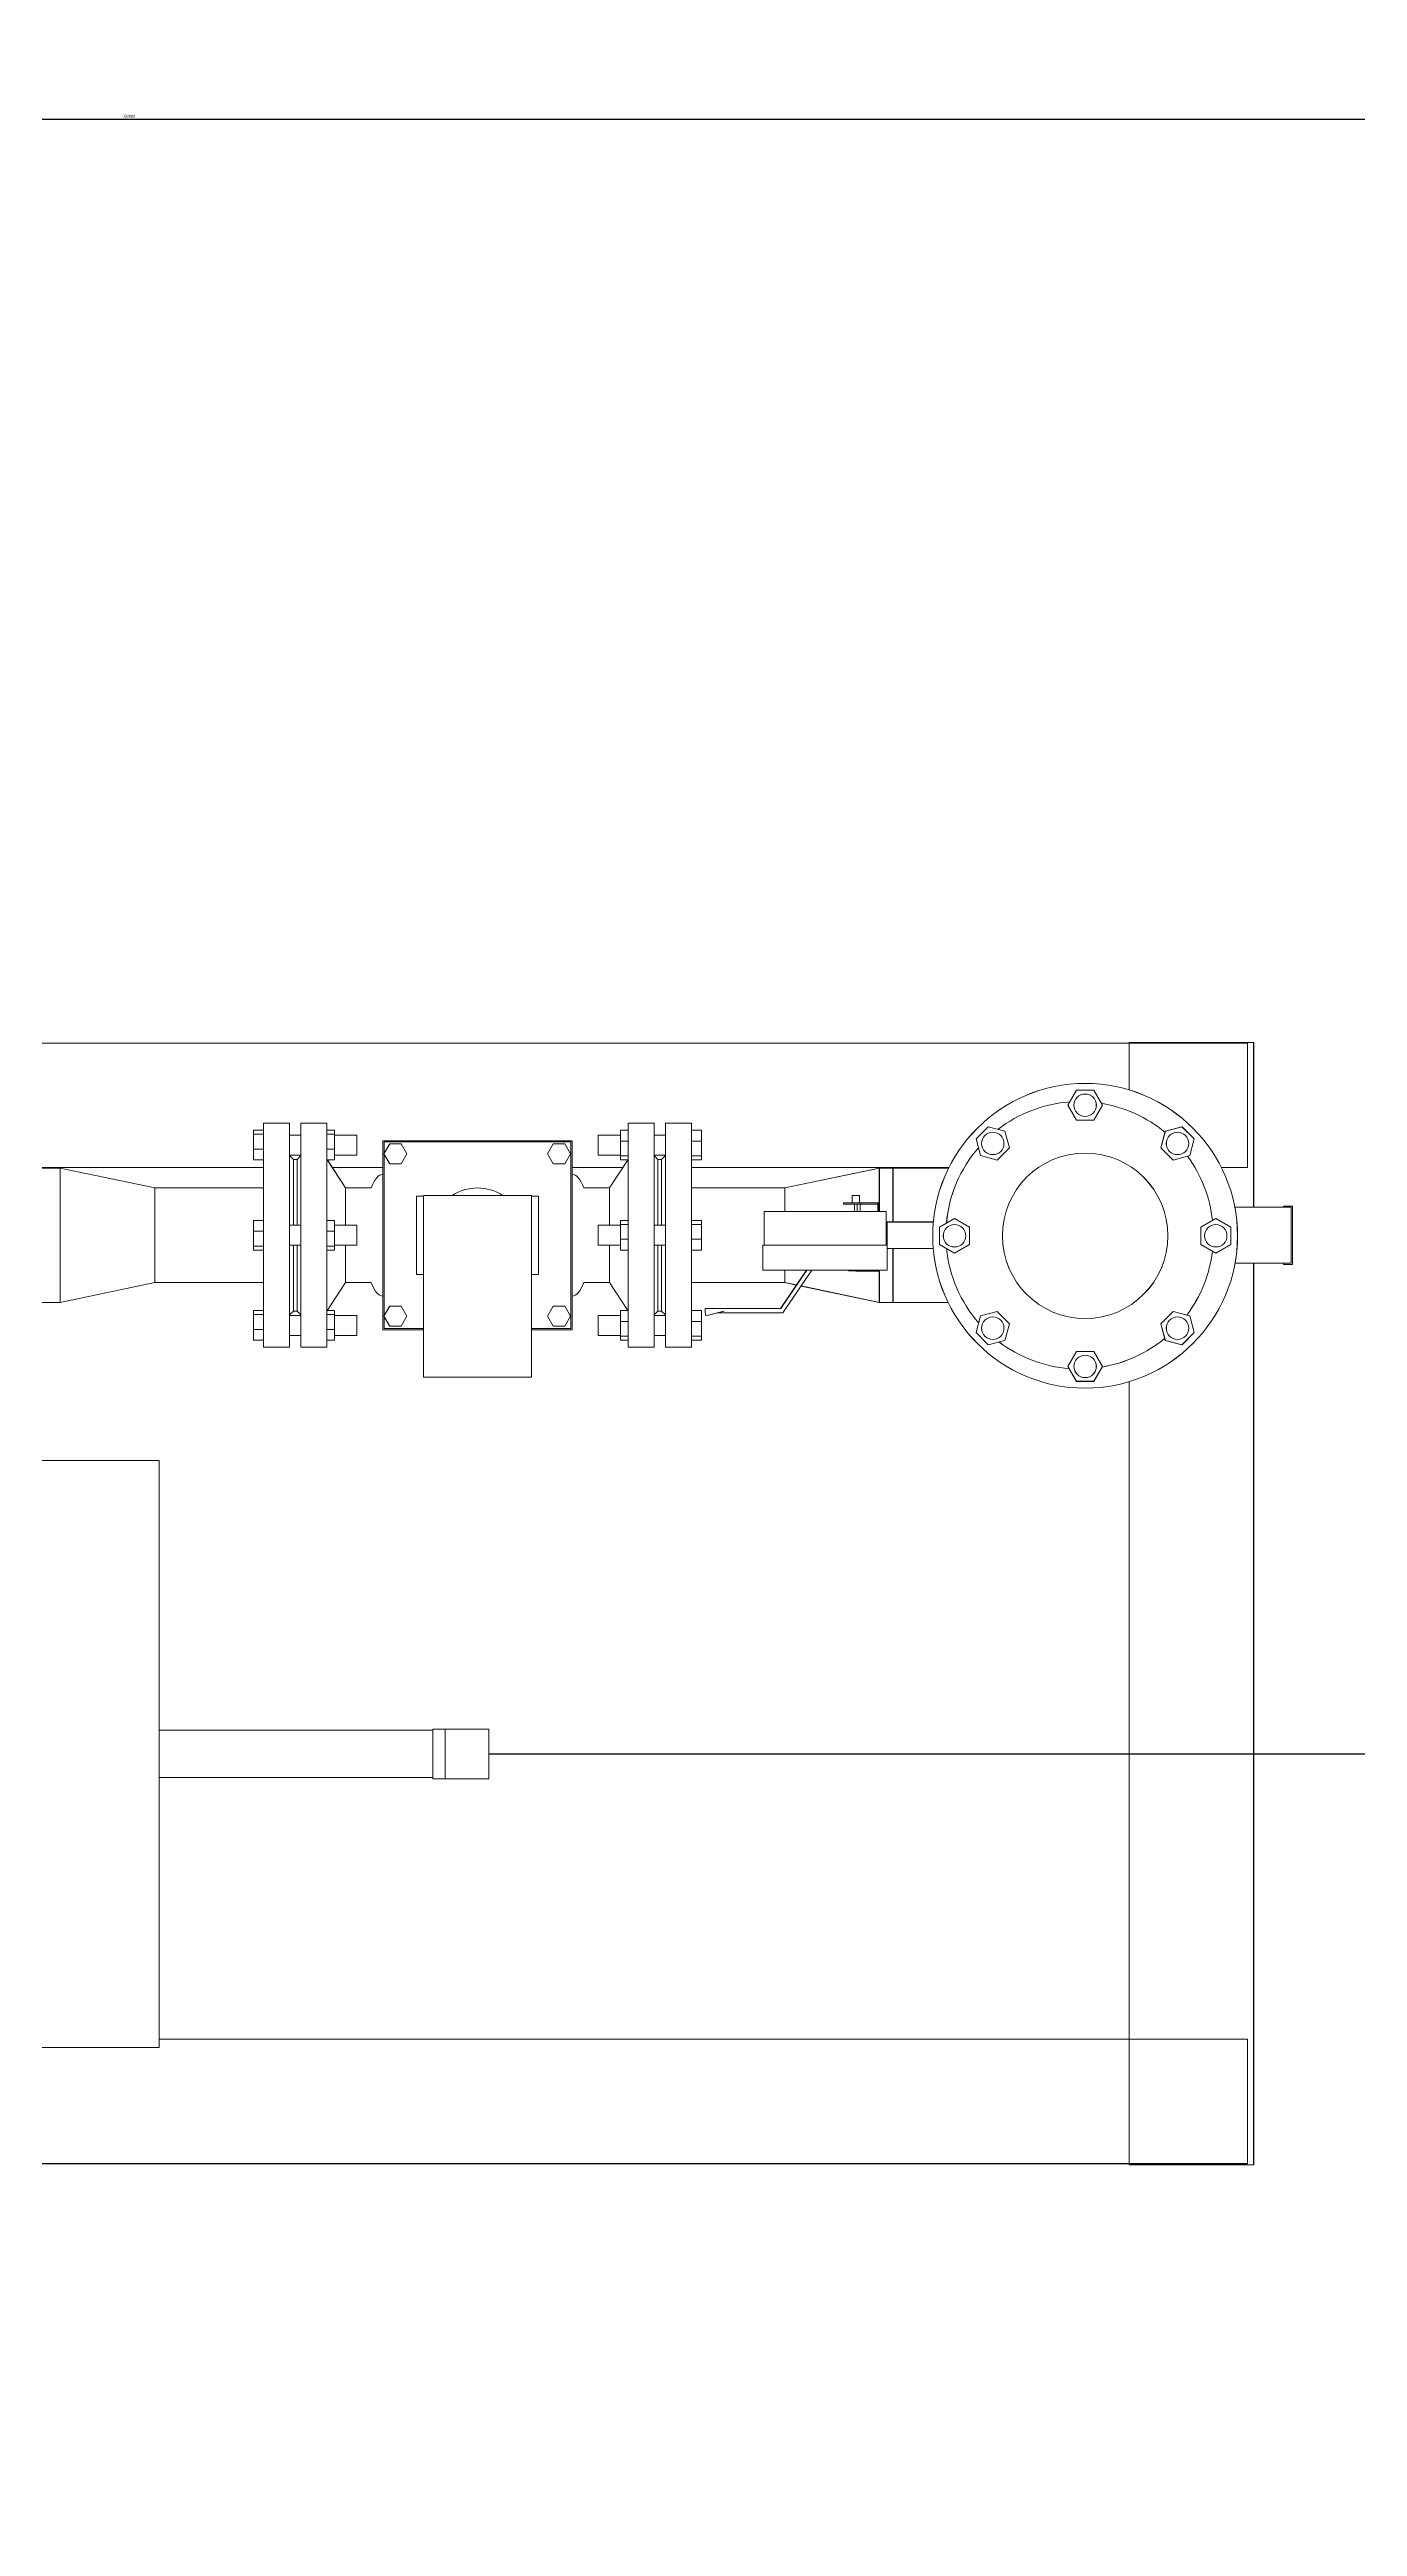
# Model space of a CAD drawing. Header units: millimetres. Extents: x -8689834 to 9419935, y 0 to 233063.
# Drawn here: x -419133 to -418081, y 223696 to 225687 of the extents above; entities that cross this region are included whole.
import ezdxf

# ---------------------------------------------------------------- set-up
doc = ezdxf.new("R2010")
doc.units = ezdxf.units.MM
doc.header["$MEASUREMENT"] = 0
doc.layers.get('0').update_dxf_attribs({"color": 250, "lineweight": 9})
doc.layers.add('25. ЗАЛИВКА ЗОН', color=7, linetype='Continuous', lineweight=0, transparency=0.2)
for name, color, linetype, lineweight in [('2D.ПроекцииПлан. Цвет-', 5, 'ByLayer', 40), ('2D.ПроекцииПлан. Цвет-Ошибка', 5, 'ByLayer', 35), ('2D.ПроекцииПлан.0', 250, 'ByLayer', 35), ('2D.ПроекцииПлан.25. ЗАЛИВКА ЗОН', 7, 'ByLayer', 0), ('ViewportFrames', 5, 'Continuous', 0), ('Размеры координатных сеток', 7, 'Continuous', 0)]:
    doc.layers.add(name, color=color, linetype=linetype, lineweight=lineweight)
doc.styles.add('МОЭК-Проект', font='', dxfattribs={"oblique": 15})
doc.styles.get('МОЭК-Проект').set_extended_font_data('GOST_type_A')
doc.dimstyles.new('МОЭК', dxfattribs={"dimtxt": 2.5, "dimasz": 2.5, "dimexe": 1.5, "dimexo": 0.625, "dimgap": 1, "dimtad": 1, "dimdec": 0, "dimlfac": 50, "dimtxsty": 'МОЭК-Проект', "dimblk": 'OBLIQUE', "dimblk1": 'OBLIQUE', "dimblk2": 'OBLIQUE', "dimcen": 2.5, "dimdle": 1.5, "dimadec": 0, "dimazin": 2, "dimtfac": 0.75, "dimtdec": 4, "dimtmove": 1, "dimatfit": 3, "dimldrblk": 'NONE', "dimfxl": 1, "dimtfill": 1, "dimtolj": 1, "dimarcsym": 1})

# ---------------------------------------------------------------- blocks, each defined once
blk = doc.blocks.new('PROJECTION_BLOCK_{ec8f7da3-a541-4747-95ec-aaf06b1fa1c5}')
at = {"layer": '2D.ПроекцииПлан. Цвет-', "color": 0, "lineweight": -2}
for p, q in [((23.032, 1.46), (21.764, 1.46)), ((23.032, -0.7), (23.032, 1.46)), ((23.032, 1.46), (23.032, 0.38)), ((23.032, 1.46), (24.552, 1.14)), ((36.2, 1.46), (34.68, 1.14)), ((36.2, 0.76), (36.2, 1.46)), ((36.2, 0.76), (36.2, 1.46)), ((36.42, 1.46), (36.2, 1.46)), ((36.42, 1.46), (36.42, 0.593)), ((36.42, 0.593), (36.42, 1.46)), ((36.42, 1.46), (37.314, 1.46)), ((24.552, -0.38), (24.552, 1.14)), ((24.552, 1.14), (24.552, 0.38)), ((26.3, 1.14), (24.552, 1.14)), ((28.031, 1.14), (27.62, 1.14)), ((31.86, 1.14), (31.45, 1.14)), ((34.68, 1.14), (33.18, 1.14)), ((34.68, 0.76), (34.68, 1.14)), ((34.68, 0.76), (34.68, 1.14)), ((23.032, 0.38), (23.032, -0.7)), ((24.552, 0.38), (24.552, -0.38)), ((36.42, 0.167), (36.42, -0.7)), ((36.42, -0.7), (36.42, 0.167)), ((23.032, -0.7), (24.552, -0.38)), ((26.3, -0.38), (24.552, -0.38)), ((28.031, -0.38), (27.62, -0.38)), ((31.86, -0.38), (31.45, -0.38)), ((34.68, -0.38), (33.18, -0.38)), ((34.68, -0.38), (34.68, -0.18)), ((34.68, -0.38), (34.68, -0.18)), ((34.87, -0.42), (34.68, -0.38)), ((36.2, -0.7), (36.2, -0.2)), ((36.2, -0.7), (36.2, -0.2)), ((23.032, -0.7), (17.12, -0.7)), ((36.2, -0.7), (34.944, -0.436)), ((36.42, -0.7), (36.2, -0.7)), ((36.42, -0.7), (37.306, -0.7))]:
    blk.add_line(p, q, dxfattribs=at)
at = {"layer": '2D.ПроекцииПлан. Цвет-Ошибка', "color": 0, "lineweight": -2}
for p, q in [((26.14, 2.068), (26.3, 2.068)), ((26.14, 2.068), (26.14, 2.004)), ((26.3, 2.004), (26.14, 2.004)), ((26.14, 2.004), (26.14, 1.766)), ((26.3, -1.42), (26.3, 2.18)), ((26.72, 2.18), (26.3, 2.18)), ((26.72, -1.42), (26.72, 2.18)), ((26.9, -1.42), (26.9, 2.18)), ((27.32, 2.18), (26.9, 2.18)), ((27.32, -1.42), (27.32, 2.18)), ((27.32, 2.068), (27.44, 2.068)), ((27.44, 2.004), (27.32, 2.004)), ((27.44, 2.068), (27.44, 2.004)), ((27.44, 2.004), (27.44, 1.766)), ((32.16, 2.068), (32.04, 2.068)), ((32.04, 1.894), (32.04, 2.068)), ((32.16, -1.42), (32.16, 2.18)), ((32.58, 2.18), (32.16, 2.18)), ((32.58, -1.42), (32.58, 2.18)), ((32.76, -1.42), (32.76, 2.18)), ((33.18, 2.18), (32.76, 2.18)), ((33.18, -1.42), (33.18, 2.18)), ((33.34, 2.068), (33.18, 2.068)), ((33.34, 1.894), (33.34, 2.068)), ((26.3, 1.766), (26.14, 1.766)), ((26.14, 1.766), (26.14, 1.592)), ((26.72, 1.99), (26.9, 1.99)), ((26.72, 1.67), (26.9, 1.67)), ((26.72, 1.66), (26.78, 1.6)), ((26.78, 1.6), (26.78, 0.54)), ((26.78, 0.54), (26.78, 1.6)), ((26.84, 1.6), (26.78, 1.6)), ((26.9, 1.66), (26.84, 1.6)), ((26.84, 0.54), (26.84, 1.6)), ((26.84, 0.54), (26.84, 1.6)), ((27.44, 1.766), (27.32, 1.766)), ((27.44, 1.99), (27.8, 1.99)), ((27.44, 1.766), (27.44, 1.592)), ((27.44, 1.67), (27.8, 1.67)), ((27.8, 1.99), (27.8, 1.67)), ((28.22, 1.9), (31.26, 1.9)), ((28.22, -1.14), (28.22, 1.9)), ((28.236, 1.69), (28.328, 1.85)), ((28.328, 1.53), (28.236, 1.69)), ((28.24, 1.88), (31.24, 1.88)), ((28.24, 1.698), (28.24, 1.88)), ((28.24, -0.912), (28.24, 1.682)), ((28.328, 1.85), (28.513, 1.85)), ((28.513, 1.85), (28.605, 1.69)), ((28.605, 1.69), (28.513, 1.53)), ((30.866, 1.69), (30.958, 1.85)), ((30.958, 1.53), (30.866, 1.69)), ((30.958, 1.85), (31.143, 1.85)), ((31.143, 1.85), (31.235, 1.69)), ((31.235, 1.69), (31.143, 1.53)), ((31.24, 1.88), (31.24, -1.12)), ((31.26, 1.9), (31.26, -1.14)), ((31.68, 1.67), (31.68, 1.99)), ((32.04, 1.99), (31.68, 1.99)), ((32.04, 1.67), (31.68, 1.67)), ((32.16, 1.6), (31.86, 1.14)), ((32.04, 1.894), (32.16, 1.894)), ((32.04, 1.656), (32.04, 1.894)), ((32.04, 1.592), (32.04, 1.656)), ((32.04, 1.656), (32.16, 1.656)), ((32.76, 1.99), (32.58, 1.99)), ((32.76, 1.67), (32.58, 1.67)), ((32.58, 1.66), (32.64, 1.6)), ((32.64, 1.6), (32.64, 0.54)), ((32.64, 0.54), (32.64, 1.6)), ((32.7, 1.6), (32.64, 1.6)), ((32.76, 1.66), (32.7, 1.6)), ((32.7, 0.54), (32.7, 1.6)), ((32.7, 0.54), (32.7, 1.6)), ((33.18, 1.894), (33.34, 1.894)), ((33.18, 1.656), (33.34, 1.656)), ((33.34, 1.656), (33.34, 1.894)), ((33.34, 1.592), (33.34, 1.656)), ((26.3, 1.592), (26.14, 1.592)), ((27.44, 1.592), (27.326, 1.592)), ((27.326, 1.592), (27.62, 1.14)), ((28.513, 1.53), (28.328, 1.53)), ((31.143, 1.53), (30.958, 1.53)), ((32.04, 1.592), (32.155, 1.592)), ((33.18, 1.592), (33.34, 1.592)), ((27.62, 1.14), (27.62, 0.54)), ((28.031, 1.14), (27.62, 1.14)), ((28.87, 1.01), (28.76, 1.01)), ((28.76, 1.01), (28.76, -0.25)), ((30.61, 1.02), (28.87, 1.02)), ((28.87, 1.02), (28.87, -1.9)), ((30.61, -1.9), (30.61, 1.02)), ((30.72, 1.01), (30.61, 1.01)), ((30.72, -0.25), (30.72, 1.01)), ((31.86, 1.14), (31.45, 1.14)), ((31.86, 0.54), (31.86, 1.14)), ((35.907, 0.9), (35.624, 0.9)), ((35.624, 0.9), (35.624, 0.88)), ((35.624, 0.88), (35.907, 0.88)), ((35.762, 1.02), (35.865, 1.02)), ((35.762, 0.9), (35.762, 1.02)), ((35.802, 0.88), (35.802, 0.76)), ((35.842, 0.88), (35.842, 0.76)), ((35.865, 1.02), (35.882, 1.02)), ((35.882, 0.9), (35.882, 1.02)), ((35.893, 0.88), (35.893, 0.76)), ((35.907, 0.88), (35.907, 0.9)), ((36.19, 0.9), (35.907, 0.9)), ((36.19, 0.88), (35.907, 0.88)), ((36.19, 0.9), (36.176, 0.9)), ((36.176, 0.9), (36.176, 0.76)), ((36.19, 0.9), (36.19, 0.76)), ((36.19, 0.88), (36.19, 0.9)), ((41.916, 0.83), (42.82, 0.83)), ((42.7, 0.85), (42.7, 0.83)), ((42.7, 0.85), (42.84, 0.85)), ((42.82, 0.83), (42.82, -0.07)), ((42.84, 0.85), (42.84, -0.09)), ((26.3, 0.618), (26.14, 0.618)), ((26.14, 0.618), (26.14, 0.444)), ((26.14, 0.444), (26.3, 0.444)), ((26.14, 0.444), (26.14, 0.206)), ((26.72, 0.54), (26.9, 0.54)), ((27.44, 0.618), (27.32, 0.618)), ((27.32, 0.444), (27.44, 0.444)), ((27.44, 0.618), (27.44, 0.444)), ((27.44, 0.54), (27.8, 0.54)), ((27.44, 0.444), (27.44, 0.206)), ((27.8, 0.54), (27.8, 0.22)), ((31.68, 0.22), (31.68, 0.54)), ((32.04, 0.54), (31.68, 0.54)), ((32.04, 0.618), (32.16, 0.618)), ((32.04, 0.554), (32.04, 0.618)), ((32.04, 0.554), (32.16, 0.554)), ((32.04, 0.316), (32.04, 0.554)), ((32.76, 0.54), (32.58, 0.54)), ((33.18, 0.618), (33.34, 0.618)), ((33.18, 0.554), (33.34, 0.554)), ((33.34, 0.554), (33.34, 0.618)), ((33.34, 0.316), (33.34, 0.554)), ((36.308, 0.76), (34.348, 0.76)), ((34.348, 0.76), (34.348, 0.22)), ((36.308, 0.76), (36.308, 0.22)), ((36.308, 0.593), (36.328, 0.593)), ((36.328, 0.593), (36.328, 0.38)), ((36.328, 0.593), (36.328, 0.22)), ((36.328, 0.593), (37.069, 0.593)), ((26.3, 0.206), (26.14, 0.206)), ((26.14, 0.206), (26.14, 0.142)), ((26.3, 0.142), (26.14, 0.142)), ((26.72, 0.22), (26.9, 0.22)), ((26.78, 0.22), (26.78, -0.84)), ((26.78, -0.84), (26.78, 0.22)), ((26.84, -0.84), (26.84, 0.22)), ((26.84, -0.84), (26.84, 0.22)), ((27.44, 0.206), (27.32, 0.206)), ((27.44, 0.142), (27.32, 0.142)), ((27.44, 0.22), (27.8, 0.22)), ((27.44, 0.206), (27.44, 0.142)), ((27.62, 0.22), (27.62, -0.38)), ((32.04, 0.22), (31.68, 0.22)), ((31.86, -0.38), (31.86, 0.22)), ((32.16, 0.316), (32.04, 0.316)), ((32.04, 0.142), (32.04, 0.316)), ((32.04, 0.142), (32.16, 0.142)), ((32.76, 0.22), (32.58, 0.22)), ((32.64, 0.22), (32.64, -0.84)), ((32.64, -0.84), (32.64, 0.22)), ((32.7, -0.84), (32.7, 0.22)), ((32.7, -0.84), (32.7, 0.22)), ((33.34, 0.316), (33.18, 0.316)), ((33.18, 0.142), (33.34, 0.142)), ((33.34, 0.142), (33.34, 0.316)), ((36.328, 0.22), (34.328, 0.22)), ((34.328, 0.22), (34.328, -0.18)), ((36.328, 0.38), (36.328, 0.22)), ((36.328, 0.22), (36.328, -0.18)), ((36.328, 0.167), (37.067, 0.167)), ((27.32, -0.84), (27.62, -0.38)), ((28.031, -0.38), (27.62, -0.38)), ((28.76, -0.25), (28.87, -0.25)), ((30.61, -0.25), (30.72, -0.25)), ((31.86, -0.38), (31.45, -0.38)), ((32.155, -0.832), (31.86, -0.38)), ((36.328, -0.18), (34.328, -0.18)), ((35.032, -0.18), (34.614, -0.8)), ((35.117, -0.18), (34.651, -0.87)), ((35.702, -0.19), (35.702, -0.18)), ((35.716, -0.19), (35.702, -0.19)), ((35.702, -0.19), (35.822, -0.2)), ((35.716, -0.18), (35.716, -0.19)), ((35.716, -0.19), (36.105, -0.2)), ((36.105, -0.2), (35.822, -0.2)), ((35.822, -0.2), (36.105, -0.2)), ((36.105, -0.18), (36.105, -0.2)), ((36.105, -0.2), (36.105, -0.18)), ((36.204, -0.2), (36.105, -0.2)), ((36.19, -0.18), (36.19, -0.2)), ((36.204, -0.2), (36.19, -0.2)), ((36.204, -0.18), (36.204, -0.2)), ((36.204, -0.2), (36.204, -0.18)), ((41.919, -0.07), (42.82, -0.07)), ((42.7, -0.07), (42.7, -0.09)), ((42.7, -0.09), (42.84, -0.09)), ((28.236, -0.92), (28.328, -0.76)), ((28.328, -0.76), (28.513, -0.76)), ((28.513, -0.76), (28.605, -0.92)), ((30.866, -0.92), (30.958, -0.76)), ((30.958, -0.76), (31.143, -0.76)), ((31.143, -0.76), (31.235, -0.92)), ((26.14, -0.832), (26.14, -0.896)), ((26.3, -0.832), (26.14, -0.832)), ((26.14, -0.896), (26.14, -1.134)), ((26.3, -0.896), (26.14, -0.896)), ((26.3, -1.134), (26.14, -1.134)), ((26.14, -1.134), (26.14, -1.308)), ((26.72, -0.9), (26.78, -0.84)), ((26.72, -0.91), (26.9, -0.91)), ((26.84, -0.84), (26.78, -0.84)), ((26.9, -0.9), (26.84, -0.84)), ((27.44, -0.896), (27.32, -0.896)), ((27.44, -1.134), (27.32, -1.134)), ((27.44, -0.832), (27.326, -0.832)), ((27.44, -0.832), (27.44, -0.896)), ((27.44, -0.896), (27.44, -1.134)), ((27.44, -0.91), (27.8, -0.91)), ((27.44, -1.134), (27.44, -1.308)), ((27.8, -0.91), (27.8, -1.23)), ((28.87, -1.14), (28.22, -1.14)), ((28.328, -1.08), (28.236, -0.92)), ((28.24, -1.12), (28.24, -0.928)), ((28.87, -1.12), (28.24, -1.12)), ((28.513, -1.08), (28.328, -1.08)), ((28.605, -0.92), (28.513, -1.08)), ((31.24, -1.12), (30.61, -1.12)), ((31.26, -1.14), (30.61, -1.14)), ((30.958, -1.08), (30.866, -0.92)), ((31.143, -1.08), (30.958, -1.08)), ((31.235, -0.92), (31.143, -1.08)), ((31.68, -1.23), (31.68, -0.91)), ((32.04, -0.91), (31.68, -0.91)), ((32.04, -1.006), (32.04, -0.832)), ((32.04, -0.832), (32.155, -0.832)), ((32.04, -1.006), (32.16, -1.006)), ((32.04, -1.244), (32.04, -1.006)), ((32.58, -0.9), (32.64, -0.84)), ((32.76, -0.91), (32.58, -0.91)), ((32.7, -0.84), (32.64, -0.84)), ((32.76, -0.9), (32.7, -0.84)), ((33.18, -0.832), (33.34, -0.832)), ((33.18, -1.006), (33.34, -1.006)), ((33.34, -1.006), (33.34, -0.832)), ((33.34, -1.244), (33.34, -1.006)), ((33.677, -0.8), (33.398, -0.8)), ((33.703, -0.839), (33.413, -0.917)), ((34.651, -0.87), (33.586, -0.87)), ((34.614, -0.8), (33.677, -0.8)), ((26.14, -1.308), (26.3, -1.308)), ((26.72, -1.42), (26.3, -1.42)), ((26.72, -1.23), (26.9, -1.23)), ((27.32, -1.42), (26.9, -1.42)), ((27.32, -1.308), (27.44, -1.308)), ((27.44, -1.23), (27.8, -1.23)), ((32.04, -1.23), (31.68, -1.23)), ((32.04, -1.244), (32.16, -1.244)), ((32.04, -1.308), (32.04, -1.244)), ((32.16, -1.308), (32.04, -1.308)), ((32.58, -1.42), (32.16, -1.42)), ((32.76, -1.23), (32.58, -1.23)), ((33.18, -1.42), (32.76, -1.42)), ((33.18, -1.244), (33.34, -1.244)), ((33.34, -1.308), (33.18, -1.308)), ((33.34, -1.308), (33.34, -1.244)), ((28.87, -1.9), (30.61, -1.9))]:
    blk.add_line(p, q, dxfattribs=at)
at = {"layer": '2D.ПроекцииПлан. Цвет-Ошибка', "color": 0, "lineweight": -2, "extrusion": (0, 0, -1)}
for start, end in [(52.3671, 85.8062), (99.3477, 129.7049), (5.1529, 40.8847), (143.7685, 173.6397), (318.9728, 354.3626), (186.7907, 216.7048), (274.47, 307.0766), (230.425, 260.3568)]:
    blk.add_arc((-39.42, 0.38), 2.15, start, end, dxfattribs=at)
at = {"layer": '2D.ПроекцииПлан. Цвет-Ошибка', "color": 0, "lineweight": -2}
for centre, radius, start, end in [((29.74, 0.38), 0.76, 57.3631, 122.6369), ((33.848, -0.8), 0.45, 180, 195)]:
    blk.add_arc(centre, radius, start, end, dxfattribs=at)
at = {"layer": '2D.ПроекцииПлан. Цвет-Ошибка', "color": 0, "lineweight": -2, "extrusion": (0, 0, -1)}
for centre, major_axis in [((28.22, 0.38), (0, -0.98)), ((31.26, 0.38), (0, 0.98))]:
    blk.add_ellipse(centre, major_axis=major_axis, ratio=0.306122, start_param=2.458319, end_param=3.141593, dxfattribs=at)
at = {"layer": '2D.ПроекцииПлан. Цвет-Ошибка', "color": 0, "lineweight": -2}
for centre, major_axis in [((31.26, 0.38), (0, -0.98)), ((28.22, 0.38), (0, 0.98))]:
    blk.add_ellipse(centre, major_axis=major_axis, ratio=0.306122, start_param=2.458319, end_param=3.141593, dxfattribs=at)
at = {"layer": '2D.ПроекцииПлан.25. ЗАЛИВКА ЗОН', "color": 0, "lineweight": -2}
for p, q in [((42.12, 3.47), (8.125, 3.47)), ((42.218, 3.477), (40.218, 3.477)), ((40.218, 3.477), (40.218, 2.716)), ((42.12, 1.47), (42.12, 3.47)), ((42.218, 0.83), (42.218, 3.477)), ((21.764, 1.47), (26.3, 1.47)), ((27.405, 1.47), (28.22, 1.47)), ((31.26, 1.47), (32.076, 1.47)), ((33.18, 1.47), (37.319, 1.47)), ((41.699, 1.47), (42.12, 1.47)), ((42.218, -14.565), (42.218, -0.07)), ((40.218, -1.974), (40.218, -14.565)), ((24.62, -3.24), (22.62, -3.24)), ((24.62, -12.68), (24.62, -3.24)), ((29.02, -7.56), (29.02, -8.36)), ((29.22, -7.56), (29.02, -7.56)), ((29.22, -8.36), (29.22, -7.56)), ((29.92, -7.56), (29.22, -7.56)), ((29.92, -8.36), (29.92, -7.56)), ((24.62, -7.58), (29.02, -7.58)), ((24.62, -8.34), (29.02, -8.34)), ((29.02, -8.36), (29.22, -8.36)), ((29.22, -8.36), (29.92, -8.36)), ((22.62, -12.68), (24.62, -12.68)), ((42.12, -12.548), (24.62, -12.548)), ((42.12, -14.548), (42.12, -12.548)), ((8.125, -14.548), (42.12, -14.548)), ((40.218, -14.565), (42.218, -14.565))]:
    blk.add_line(p, q, dxfattribs=at)
blk = doc.blocks.new('PROJECTION_BLOCK_{c834ab6a-d302-458d-baa0-1e13fe0f2f83}')
at = {"layer": '2D.ПроекцииПлан. Цвет-Ошибка', "color": 0, "lineweight": -2}
blk.add_circle((0, 0), 1.33, dxfattribs=at)
blk = doc.blocks.new('PROJECTION_BLOCK_{97514eee-d3df-45ed-965f-8edf8db851a0}')
at = {"layer": '2D.ПроекцииПлан. Цвет-Ошибка', "color": 0, "lineweight": -2}
for p, q in [((-0.139, 2.34), (-0.277, 2.1)), ((-0.277, 2.1), (-0.139, 1.86)), ((0.139, 2.34), (-0.139, 2.34)), ((0.277, 2.1), (0.139, 2.34)), ((0.139, 1.86), (0.277, 2.1)), ((-1.557, 1.753), (-1.753, 1.557)), ((-1.289, 1.681), (-1.557, 1.753)), ((-1.217, 1.413), (-1.289, 1.681)), ((-0.139, 1.86), (0.139, 1.86)), ((1.289, 1.681), (1.217, 1.413)), ((1.557, 1.753), (1.289, 1.681)), ((1.753, 1.557), (1.557, 1.753)), ((-1.753, 1.557), (-1.681, 1.289)), ((-1.681, 1.289), (-1.413, 1.217)), ((-1.413, 1.217), (-1.217, 1.413)), ((1.217, 1.413), (1.413, 1.217)), ((1.413, 1.217), (1.681, 1.289)), ((1.681, 1.289), (1.753, 1.557)), ((-2.1, 0.277), (-2.34, 0.139)), ((-2.34, 0.139), (-2.34, -0.139)), ((-1.86, 0.139), (-2.1, 0.277)), ((-1.86, -0.139), (-1.86, 0.139)), ((2.1, 0.277), (1.86, 0.139)), ((1.86, 0.139), (1.86, -0.139)), ((2.34, 0.139), (2.1, 0.277)), ((2.34, -0.139), (2.34, 0.139)), ((-2.34, -0.139), (-2.1, -0.277)), ((-2.1, -0.277), (-1.86, -0.139)), ((1.86, -0.139), (2.1, -0.277)), ((2.1, -0.277), (2.34, -0.139)), ((-1.681, -1.289), (-1.753, -1.557)), ((-1.753, -1.557), (-1.557, -1.753)), ((-1.413, -1.217), (-1.681, -1.289)), ((-1.217, -1.413), (-1.413, -1.217)), ((-1.289, -1.681), (-1.217, -1.413)), ((1.413, -1.217), (1.217, -1.413)), ((1.217, -1.413), (1.289, -1.681)), ((1.681, -1.289), (1.413, -1.217)), ((1.557, -1.753), (1.753, -1.557)), ((1.753, -1.557), (1.681, -1.289)), ((-1.557, -1.753), (-1.289, -1.681)), ((-0.139, -1.86), (-0.277, -2.1)), ((0.139, -1.86), (-0.139, -1.86)), ((0.277, -2.1), (0.139, -1.86)), ((1.289, -1.681), (1.557, -1.753)), ((-0.277, -2.1), (-0.139, -2.34)), ((-0.139, -2.34), (0.139, -2.34)), ((0.139, -2.34), (0.277, -2.1))]:
    blk.add_line(p, q, dxfattribs=at)
for centre, radius in [((0, 0), 2.45), ((0, 2.1), 0.18), ((-1.485, 1.485), 0.18), ((1.485, 1.485), 0.18), ((-2.1, 0), 0.18), ((2.1, 0), 0.18), ((-1.485, -1.485), 0.18), ((1.485, -1.485), 0.18), ((0, -2.1), 0.18)]:
    blk.add_circle(centre, radius, dxfattribs=at)
blk = doc.blocks.new('*U1750')
at = {"layer": '2D.ПроекцииПлан. Цвет-Ошибка', "lineweight": 13}
for name in ['PROJECTION_BLOCK_{97514eee-d3df-45ed-965f-8edf8db851a0}', 'PROJECTION_BLOCK_{c834ab6a-d302-458d-baa0-1e13fe0f2f83}']:
    blk.add_blockref(name, (-99.718, 232.361), dxfattribs=at)
at = {"layer": '2D.ПроекцииПлан.0', "lineweight": 13}
blk.add_blockref('PROJECTION_BLOCK_{ec8f7da3-a541-4747-95ec-aaf06b1fa1c5}', (-139.227, 231.99), dxfattribs=at)
blk = doc.blocks.new('_Oblique')
at = {"color": 0, "linetype": 'ByBlock', "lineweight": -2}
blk.add_line((-0.5, -0.5), (0.5, 0.5), dxfattribs=at)
blk = doc.blocks.new('*D1910')
at = {"layer": 'Размеры координатных сеток', "color": 0, "lineweight": -2, "ltscale": 100, "transparency": 16777216}
for p, q in [((-417750.8, 229894.6), (-424653.2, 229894.6)), ((-424651.7, 229896.1), (-424651.7, 215422.3)), ((-417753.9, 215423.8), (-424653.2, 215423.8))]:
    blk.add_line(p, q, dxfattribs=at)
at = {"layer": 'Размеры координатных сеток', "color": 0, "lineweight": -2, "ltscale": 100, "transparency": 16777216, "xscale": 2.5, "yscale": 2.5, "zscale": 2.5}
for p, rotation in [((-424651.7, 229894.6), 90), ((-424651.7, 215423.8), 270)]:
    blk.add_blockref('_Oblique', p, dxfattribs=dict(at, rotation=rotation))
at = {"layer": 'Размеры координатных сеток', "color": 0, "lineweight": 13, "ltscale": 100, "transparency": 16777216, "insert": (-424654, 222659.2), "char_height": 2.5, "attachment_point": 5, "rotation": 90, "style": 'МОЭК-Проект', "bg_fill": 3, "box_fill_scale": 1.25, "bg_fill_color": 256, "bg_fill_true_color": 13158600, "bg_fill_transparency": 0}
blk.add_mtext('\\A1;723542', dxfattribs=at)
blk = doc.blocks.new('_None')
blk = doc.blocks.new('*D1915')
at = {"layer": '25. ЗАЛИВКА ЗОН', "color": 0, "lineweight": -2, "transparency": 16777216}
for p, q in [((-418876.8, 225942.2), (-415839.2, 225942.2)), ((-415840.7, 225943.7), (-415840.7, 224315.7)), ((-418779, 224317.2), (-415839.2, 224317.2))]:
    blk.add_line(p, q, dxfattribs=at)
at = {"layer": '25. ЗАЛИВКА ЗОН', "color": 0, "lineweight": -2, "transparency": 16777216, "xscale": 2.5, "yscale": 2.5, "zscale": 2.5}
for p, rotation in [((-415840.7, 225942.2), 90), ((-415840.7, 224317.2), 270)]:
    blk.add_blockref('_Oblique', p, dxfattribs=dict(at, rotation=rotation))
at = {"layer": '25. ЗАЛИВКА ЗОН', "color": 0, "lineweight": 13, "transparency": 16777216, "insert": (-415843, 225129.7), "char_height": 2.5, "attachment_point": 5, "rotation": 90, "style": 'МОЭК-Проект', "bg_fill": 3, "box_fill_scale": 1.25, "bg_fill_color": 256, "bg_fill_true_color": 13158600, "bg_fill_transparency": 0}
blk.add_mtext('\\A1;81250', dxfattribs=at)
blk = doc.blocks.new('*D1916')
at = {"layer": '25. ЗАЛИВКА ЗОН', "color": 0, "lineweight": -2, "transparency": 16777216}
for p, q in [((-418779, 224317.2), (-415839.2, 224317.2)), ((-415840.7, 224318.7), (-415840.7, 222891.5)), ((-420238.7, 222893), (-415839.2, 222893))]:
    blk.add_line(p, q, dxfattribs=at)
at = {"layer": '25. ЗАЛИВКА ЗОН', "color": 0, "lineweight": -2, "transparency": 16777216, "xscale": 2.5, "yscale": 2.5, "zscale": 2.5}
for p, rotation in [((-415840.7, 224317.2), 90), ((-415840.7, 222893), 270)]:
    blk.add_blockref('_Oblique', p, dxfattribs=dict(at, rotation=rotation))
at = {"layer": '25. ЗАЛИВКА ЗОН', "color": 0, "lineweight": 13, "transparency": 16777216, "insert": (-415843, 223605.1), "char_height": 2.5, "attachment_point": 5, "rotation": 90, "style": 'МОЭК-Проект', "bg_fill": 3, "box_fill_scale": 1.25, "bg_fill_color": 256, "bg_fill_true_color": 13158600, "bg_fill_transparency": 0}
blk.add_mtext('\\A1;71210', dxfattribs=at)
blk = doc.blocks.new('*D1935')
at = {"layer": '25. ЗАЛИВКА ЗОН', "color": 0, "lineweight": -2, "transparency": 16777216}
for p, q in [((-420389.2, 225631.6), (-417748.6, 225631.6)), ((-420387.7, 224802.8), (-420387.7, 225633.1)), ((-417750.1, 224802.8), (-417750.1, 225633.1))]:
    blk.add_line(p, q, dxfattribs=at)
at = {"layer": '25. ЗАЛИВКА ЗОН', "color": 0, "lineweight": -2, "transparency": 16777216, "xscale": 2.5, "yscale": 2.5, "zscale": 2.5, "rotation": 180}
blk.add_blockref('_Oblique', (-420387.7, 225631.6), dxfattribs=at)
at = {"layer": '25. ЗАЛИВКА ЗОН', "color": 0, "lineweight": -2, "transparency": 16777216, "xscale": 2.5, "yscale": 2.5, "zscale": 2.5}
blk.add_blockref('_Oblique', (-417750.1, 225631.6), dxfattribs=at)
at = {"layer": '25. ЗАЛИВКА ЗОН', "color": 0, "lineweight": 13, "transparency": 16777216, "insert": (-419068.9, 225633.8), "char_height": 2.5, "attachment_point": 5, "style": 'МОЭК-Проект', "bg_fill": 3, "box_fill_scale": 1.25, "bg_fill_color": 256, "bg_fill_true_color": 13158600, "bg_fill_transparency": 0}
blk.add_mtext('\\A1;131880', dxfattribs=at)

msp = doc.modelspace()

# ---------------------------------------------------------------- block references
at = {"layer": 'ViewportFrames', "lineweight": 13, "ltscale": 100, "xscale": 50, "yscale": 50, "zscale": 50}
msp.add_blockref('*U1750', (-413314.257, 213115.736), dxfattribs=at)

# ---------------------------------------------------------------- next in the draw order: block references
at = {"layer": '2D.ПроекцииПлан. Цвет-Ошибка', "lineweight": 13, "xscale": 50, "yscale": 50, "zscale": 50}
for name in ['PROJECTION_BLOCK_{97514eee-d3df-45ed-965f-8edf8db851a0}', 'PROJECTION_BLOCK_{c834ab6a-d302-458d-baa0-1e13fe0f2f83}']:
    msp.add_blockref(name, (-418300.181, 224733.793), dxfattribs=at)
at = {"layer": '2D.ПроекцииПлан.0', "lineweight": 13, "xscale": 50, "yscale": 50, "zscale": 50}
msp.add_blockref('PROJECTION_BLOCK_{ec8f7da3-a541-4747-95ec-aaf06b1fa1c5}', (-420275.627, 224715.23), dxfattribs=at)

# ---------------------------------------------------------------- next in the draw order: dimensions: what is measured, and where the dimension line sits
at = {"layer": 'Размеры координатных сеток', "lineweight": 13, "ltscale": 100}
dim = msp.add_linear_dim(base=(-424651.725, 215423.815), p1=(-417750.138, 229894.646), p2=(-417753.262, 215423.815), angle=90, dimstyle='МОЭК', override={"dimscale": 1, "dimlfac": 50}, dxfattribs=at)
dim.commit()
dim.dimension.update_dxf_attribs({"geometry": '*D1910', "text_midpoint": (-424653.975, 222659.23)})

# ---------------------------------------------------------------- next in the draw order: dimensions: what is measured, and where the dimension line sits
at = {"layer": '25. ЗАЛИВКА ЗОН', "lineweight": 13}
dim = msp.add_linear_dim(base=(-415840.749, 224317.221), p1=(-418877.404, 225942.232), p2=(-418779.651, 224317.221), angle=90, dimstyle='МОЭК', override={"dimrnd": 10}, dxfattribs=at)
dim.commit()
dim.dimension.update_dxf_attribs({"geometry": '*D1915', "text_midpoint": (-415842.999, 225129.727)})

# ---------------------------------------------------------------- next in the draw order: dimensions: what is measured, and where the dimension line sits
dim = msp.add_linear_dim(base=(-417750.138, 225631.597), p1=(-420387.651, 224802.221), p2=(-417750.138, 224802.221), dimstyle='МОЭК', override={"dimrnd": 10}, dxfattribs=at)
dim.commit()
dim.dimension.update_dxf_attribs({"geometry": '*D1935', "text_midpoint": (-419068.894, 225633.847)})
dim = msp.add_linear_dim(base=(-415840.749, 222892.996), p1=(-418779.651, 224317.221), p2=(-420239.301, 222892.996), angle=90, dimstyle='МОЭК', override={"dimrnd": 10}, dxfattribs=at)
dim.commit()
dim.dimension.update_dxf_attribs({"geometry": '*D1916', "text_midpoint": (-415842.999, 223605.109)})

doc.saveas('drawing.dxf')
